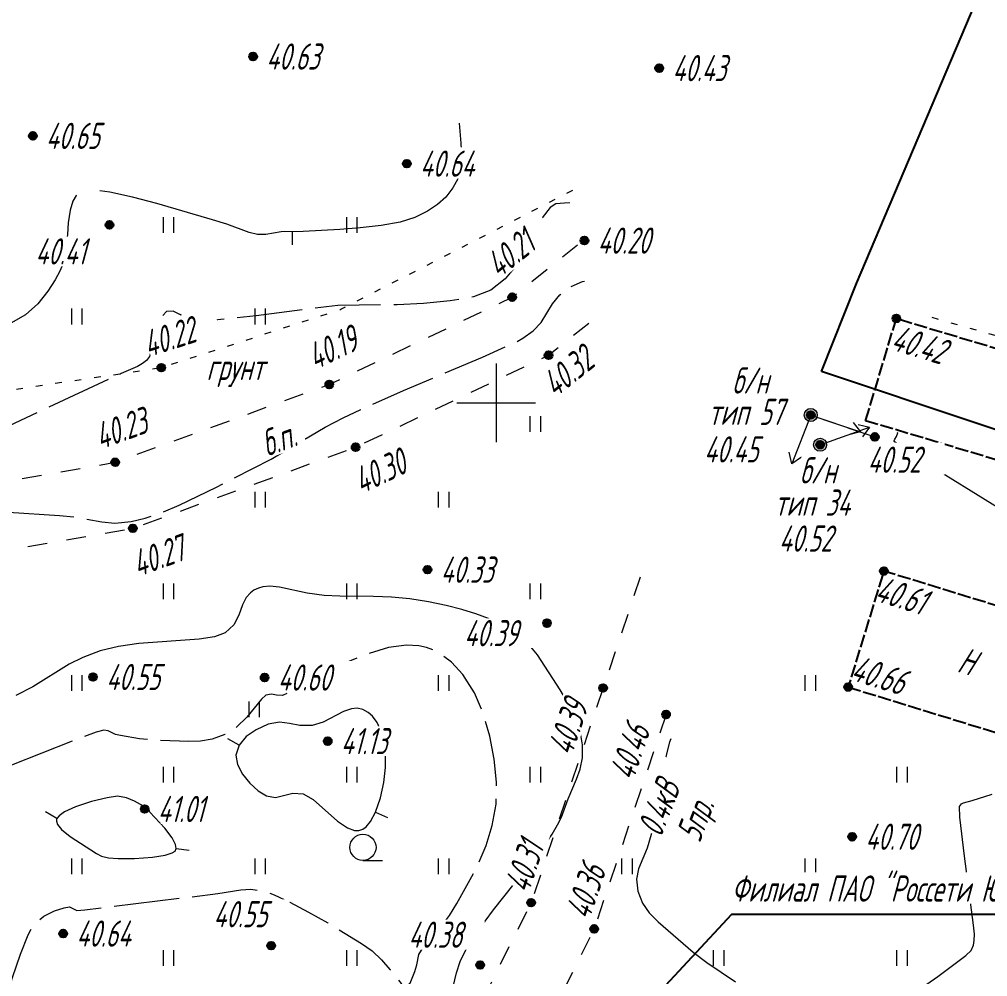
# Model space of a CAD drawing. Extents: x 2208637 to 2213412, y 575334 to 577367.
# Drawn here: x 2211031.8 to 2211068.76, y 576628.09 to 576664.65 of the extents above; entities that cross this region are included whole.
import ezdxf
from ezdxf.enums import TextEntityAlignment as Align

# ---------------------------------------------------------------- set-up
doc = ezdxf.new("R2010")
doc.units = 0
doc.header["$LTSCALE"] = 0.5
for name, pattern in [('2000_106', [3, 2, -1]), ('2000_13', [1, 1, 0]), ('2000_366_2', [1.5, 0.5, -1]), ('500_189_3_2', [3, 1.5, -1.5]), ('500_329_3', [6, 5, -1])]:
    doc.linetypes.add(name, pattern=pattern)
doc.layers.get('0').update_dxf_attribs({"lineweight": 25})
for name, color, linetype, lineweight in [('ИИ_ГОРИЗОНТАЛИ_ОСН', 32, 'Continuous', 15), ('ИИ_ГРАНИЦЫ_ЗЕМЛЕПОЛЬЗОВАТЕЛЕЙ', 7, 'Continuous', 25), ('ИИ_ДОРОГИ_АД', 7, 'Continuous', 25), ('ИИ_КООРДИНАТНАЯ_СЕТКА', 3, 'Continuous', 25), ('ИИ_ЛЭП_НН', 7, 'Continuous', 25), ('ИИ_ОТМЕТКИ', 7, 'Continuous', 25), ('ИИ_СООРУЖЕНИЯ', 7, 'Continuous', 25), ('ИИ_УГОДЬЯ', 7, 'Continuous', 25)]:
    doc.layers.add(name, color=color, linetype=linetype, lineweight=lineweight)
doc.styles.add('BM431', font='', dxfattribs={"height": 1})
doc.styles.add('D431', font='', dxfattribs={"height": 1})
doc.styles.add('GOST 2.304', font='cs_gost2304.shx', dxfattribs={"width": 0.8, "oblique": 15})
doc.styles.get('BM431').set_extended_font_data('bm431', italic=True)
doc.styles.get('D431').set_extended_font_data('D431', italic=True)
doc.linetypes.add('2000_485_1', pattern='A,34.5,[1,Topography.shx,S=1.5,R=120,X=0.5,Y=-0.87],-0.01,[1,Topography.shx,S=1.5,R=0,X=-0.25,Y=0.43],0,[3,Topography.shx,S=1,R=0,X=0.5,Y=0],-0.01,[1,Topography.shx,S=1.5,R=60,X=0.5,Y=-0.87],-1,34.5', length=70.02)

# ---------------------------------------------------------------- blocks, each defined once
blk = doc.blocks.new('Лист 024_УС_ПК2+00-ПК8+57.26|Для согласований 3 лист|Ситуация лист3|2000_115_5')
at = {"color": 0, "linetype": 'Continuous', "lineweight": -2}
for points in [[(0, 0), (4, 0)], [(3.25, 0.5), (4, 0), (3.25, -0.5)]]:
    blk.add_lwpolyline(points, dxfattribs=at)
blk = doc.blocks.new('*U26')
at = {"linetype": 'Continuous', "lineweight": -2, "true_color": 0xffffff}
h = blk.add_hatch(color=7, dxfattribs=at)
h.dxf.hatch_style = 1
edge = h.paths.add_edge_path()
edge.add_arc((0.144, 5.169), 0.3, 0, 360)
at = {"color": 0, "linetype": '2000_106', "lineweight": -2, "ltscale": 2, "flags": 128}
blk.add_lwpolyline([(0, 0), (0.144, 5.169)], dxfattribs=at)
at = {"color": 0, "linetype": 'Continuous', "lineweight": -2}
blk.add_circle((0.144, 5.169), 0.3, dxfattribs=at)
blk = doc.blocks.new('500_12')
at = {"color": 0, "linetype": 'Continuous', "lineweight": -2, "flags": 128}
for points in [[(0, 3), (0, -3)], [(-3, 0), (3, 0)]]:
    blk.add_lwpolyline(points, dxfattribs=at)
at = {"color": 7, "linetype": 'Continuous', "lineweight": -2, "style": 'D431'}
blk.add_attdef('Вертикальная_подпись', (-0.5, 0.5), '', height=2, rotation=90, dxfattribs=at)
blk.add_attdef('Горизонтальная_подпись', (0.5, 0.5), '', height=2, dxfattribs=at)
blk = doc.blocks.new('500_329_6')
at = {"color": 0, "linetype": 'Continuous', "lineweight": -2}
blk.add_lwpolyline([(0, 0), (1, 0)], dxfattribs=at)
blk = doc.blocks.new('500_401')
at = {"color": 0, "linetype": 'Continuous', "lineweight": -2}
for points in [[(-0.4, 0), (-0.4, 1.2)], [(0.4, 0), (0.4, 1.2)]]:
    blk.add_lwpolyline(points, dxfattribs=at)
blk = doc.blocks.new('500_379')
at = {"color": 0, "linetype": 'Continuous', "lineweight": -2}
blk.add_lwpolyline([(0, -1), (1.5, -1)], dxfattribs=at)
blk.add_circle((0, 0), 1, dxfattribs=at)
blk = doc.blocks.new('500_330_1')
at = {"linetype": 'Continuous', "lineweight": -2}
h = blk.add_hatch(color=0, dxfattribs=at)
h.dxf.hatch_style = 1
edge = h.paths.add_edge_path()
edge.add_arc((0, 0), 0.3, 0, 360)
at = {"color": 0, "linetype": 'Continuous', "lineweight": -2}
blk.add_circle((0, 0), 0.3, dxfattribs=at)
at = {"color": 0, "linetype": 'Continuous', "lineweight": -2, "style": 'GOST 2.304', "flags": 1}
for tag, p in [('Номер', (-1, -1)), ('Номер_рабочей_станции', (-1, -3.5))]:
    blk.add_attdef(tag, text='', height=2, dxfattribs=at).set_placement(p, align=Align.RIGHT)
at = {"color": 0, "linetype": 'Continuous', "lineweight": -2, "style": 'GOST 2.304'}
blk.add_attdef('Высота', (1, -1), '', height=2, dxfattribs=at)
at = {"color": 0, "linetype": 'Continuous', "lineweight": -2, "style": 'GOST 2.304', "flags": 1}
blk.add_attdef('Код', (0, -3.5), '', height=2, dxfattribs=at)
blk = doc.blocks.new('*U57')
at = {"linetype": 'Continuous', "lineweight": -2, "true_color": 0xffffff}
h = blk.add_hatch(color=7, dxfattribs=at)
h.dxf.hatch_style = 1
edge = h.paths.add_edge_path()
edge.add_arc((0, 0), 0.5, 0, 360)
at = {"linetype": 'Continuous', "lineweight": -2}
h = blk.add_hatch(color=0, dxfattribs=at)
edge = h.paths.add_edge_path()
edge.add_arc((0, 0), 0.1, 0, 360)
at = {"color": 0, "linetype": 'Continuous', "lineweight": -2}
for radius in [0.5, 0.1]:
    blk.add_circle((0, 0), radius, dxfattribs=at)
for tag, p, style in [('Номер', (0, -3), 'D431'), ('Тип', (0, -5.5), 'D431'), ('Высота', (0, -8), 'D431'), ('Пояснительная_надпись', (0, -10.5), 'BM431')]:
    blk.add_attdef(tag, p, '', height=2, dxfattribs=dict(at, style=style))
blk = doc.blocks.new('P9645A14E2C594F75A7D5863187C4B8')
at = {"color": 0, "linetype": '2000_485_1', "lineweight": -2, "flags": 128}
blk.add_lwpolyline([(2211062.42, 576651.2), (2211063.76, 576654.56), (2211073.71, 576678.04), (2211121.87, 576659.3), (2211111.72, 576634.71), (2211074.35, 576647.21)], close=True, dxfattribs=at)
at = {"color": 0, "lineweight": -2, "flags": 1}
for tag in ['Адрес (местоположение) участка', 'Дата постановки на учет', 'Тип объекта', 'Статус записи о ЗУ по справочнику', 'Кадастровый номер, обозначение, учетный номер объекта', 'Кадастровый номер квартала', 'Вид разрешенного использования по классификатору', 'Площадь, кв.м', 'Категория земель', 'Вид использования по документу', 'Кадастровая стоимость']:
    blk.add_attdef(tag, (0, 0), '', height=0.2, dxfattribs=at)

msp = doc.modelspace()

# ---------------------------------------------------------------- linework, layer by layer
at = {"layer": 'ИИ_ГОРИЗОНТАЛИ_ОСН', "elevation": 40.5, "flags": 128}
for points in [[(2211048.59, 576660.681), (2211048.657, 576659.922), (2211048.689, 576659.164), (2211048.605, 576658.676), (2211048.349, 576658.217), (2211048.077, 576657.862), (2211047.762, 576657.577), (2211047.379, 576657.329), (2211046.901, 576657.085), (2211046.338, 576656.903), (2211045.605, 576656.772), (2211044.803, 576656.683), (2211044.031, 576656.625), (2211042.629, 576656.548), (2211041.793, 576656.537), (2211041.211, 576656.438), (2211040.893, 576656.436), (2211040.568, 576656.51), (2211039.714, 576656.824), (2211039.174, 576656.993), (2211037.049, 576657.615), (2211036.119, 576657.86), (2211035.254, 576658.048), (2211034.873, 576658.101)], [(2211033.98, 576657.933), (2211033.964, 576657.917), (2211033.837, 576657.703), (2211033.731, 576657.358), (2211033.665, 576656.884), (2211033.631, 576656.435), (2211033.458, 576655.304), (2211033.346, 576655.033), (2211033.165, 576654.706), (2211032.886, 576654.265), (2211032.509, 576653.789), (2211032.037, 576653.358), (2211031.473, 576653.049), (2211030.924, 576652.963), (2211030.205, 576652.994), (2211029.395, 576653.105), (2211028.575, 576653.259), (2211027.227, 576653.55), (2211026.86, 576653.613), (2211026.01, 576653.634), (2211025.344, 576653.679), (2211024.987, 576653.72)], [(2211069.633, 576645.696), (2211067.166, 576647.226), (2211065.576, 576648.253), (2211065.201, 576648.521), (2211065.196, 576648.555), (2211065.219, 576648.62), (2211065.29, 576648.716), (2211065.334, 576648.854), (2211065.319, 576648.878)], [(2211048.356, 576627.695), (2211048.487, 576628.225), (2211048.632, 576628.658), (2211048.845, 576629.115), (2211049.05, 576629.456), (2211049.578, 576630.199), (2211049.902, 576630.635), (2211051.424, 576632.555), (2211051.861, 576633.124), (2211052.137, 576633.521), (2211052.345, 576633.884), (2211052.489, 576634.18), (2211052.753, 576634.883), (2211053.062, 576635.622), (2211053.203, 576636.015), (2211053.293, 576636.449), (2211053.3, 576636.945), (2211053.202, 576637.476), (2211053.012, 576638.002), (2211052.753, 576638.524), (2211052.448, 576639.042), (2211051.575, 576640.375), (2211051.318, 576640.686), (2211051.002, 576640.978), (2211050.577, 576641.291), (2211050.156, 576641.546), (2211049.711, 576641.763), (2211049.229, 576641.949), (2211048.696, 576642.112), (2211048.098, 576642.262), (2211047.42, 576642.408), (2211046.704, 576642.52), (2211046.002, 576642.578), (2211045.319, 576642.6), (2211044.029, 576642.612), (2211043.433, 576642.64), (2211042.788, 576642.731), (2211041.725, 576642.966), (2211041.357, 576642.998), (2211041.093, 576642.97), (2211040.921, 576642.921), (2211040.754, 576642.843), (2211040.616, 576642.744), (2211040.46, 576642.564), (2211040.316, 576642.281), (2211040.172, 576641.897), (2211039.983, 576641.525), (2211039.655, 576641.215), (2211039.246, 576641.066), (2211038.661, 576640.975), (2211036.361, 576640.805), (2211035.581, 576640.7), (2211034.877, 576640.529), (2211034.216, 576640.279), (2211033.698, 576640.02), (2211032.307, 576639.153), (2211031.668, 576638.822)], [(2211056.663, 576637.165), (2211056.623, 576637.047), (2211056.507, 576636.59), (2211055.918, 576633.509), (2211055.765, 576632.998), (2211055.44, 576632.205), (2211055.364, 576631.814), (2211055.41, 576631.354), (2211055.581, 576630.897), (2211055.84, 576630.519), (2211056.18, 576630.175), (2211057.52, 576629.023), (2211058.043, 576628.631), (2211059.139, 576627.888)], [(2211066.152, 576627.598), (2211066.86, 576628.089), (2211067.477, 576628.543), (2211067.928, 576628.896), (2211068.136, 576629.089), (2211068.229, 576629.282), (2211068.252, 576629.469), (2211068.257, 576629.703), (2211068.224, 576630.053), (2211067.881, 576632.692), (2211067.708, 576634.182), (2211067.69, 576634.578), (2211067.761, 576634.68), (2211067.842, 576634.728), (2211068.177, 576634.816), (2211068.931, 576635.061)]]:
    msp.add_lwpolyline(points, dxfattribs=at)
at = {"layer": 'ИИ_ГОРИЗОНТАЛИ_ОСН', "color": 32, "linetype": '500_329_3', "lineweight": 20, "flags": 128}
for points, elevation in [([(2211052.811, 576657.641), (2211052.612, 576657.635), (2211052.278, 576657.6), (2211052.064, 576657.47), (2211051.754, 576657.068), (2211051.617, 576656.823), (2211051.14, 576655.852), (2211050.784, 576655.274), (2211050.34, 576654.734), (2211049.8, 576654.307), (2211049.138, 576654.058), (2211048.242, 576653.893), (2211047.23, 576653.795), (2211046.22, 576653.747), (2211043.957, 576653.724), (2211040.842, 576653.328), (2211039.01, 576653.131), (2211038.557, 576653.114), (2211038.21, 576653.217), (2211037.925, 576653.38), (2211037.67, 576653.503), (2211037.411, 576653.486), (2211037.185, 576653.26), (2211037.035, 576652.905), (2211036.876, 576652.283), (2211036.81, 576651.926), (2211036.762, 576651.779), (2211036.652, 576651.622), (2211036.499, 576651.5), (2211036.307, 576651.395), (2211035.682, 576651.121), (2211030.969, 576648.924), (2211028.356, 576647.742), (2211027.288, 576647.278), (2211026.509, 576646.964), (2211026.119, 576646.847), (2211025.774, 576646.894), (2211025.505, 576647.021), (2211025.235, 576647.19), (2211024.886, 576647.364), (2211020.466, 576649.065), (2211017.695, 576650.101), (2211017.359, 576650.212), (2211017.053, 576650.28), (2211016.802, 576650.308), (2211016.516, 576650.255), (2211016.226, 576650.088), (2211015.696, 576649.72), (2211015.007, 576649.208), (2211014.238, 576648.609), (2211013.469, 576647.981), (2211012.782, 576647.382), (2211012.257, 576646.869), (2211011.859, 576646.342), (2211011.594, 576645.825), (2211011.39, 576645.332), (2211011.174, 576644.881), (2211010.874, 576644.487), (2211010.418, 576644.165), (2211009.803, 576643.979), (2211009.122, 576643.943), (2211008.449, 576644.009), (2211007.856, 576644.126), (2211007.203, 576644.31), (2211007.043, 576644.4), (2211006.336, 576644.939), (2211005.785, 576645.333), (2211005.1, 576645.78), (2211004.316, 576646.231), (2211003.468, 576646.632), (2211002.592, 576646.935), (2211001.687, 576647.108), (2211000.764, 576647.177), (2210999.87, 576647.171), (2210999.057, 576647.121), (2210997.869, 576647.002), (2210997.594, 576646.995), (2210997.327, 576647.072), (2210997.121, 576647.166), (2210996.854, 576647.236), (2210996.25, 576647.311), (2210995.841, 576647.321), (2210995.399, 576647.274), (2210994.952, 576647.141), (2210994.532, 576646.863), (2210993.95, 576646.355), (2210993.279, 576645.71), (2210991.465, 576643.899), (2210991.171, 576643.649), (2210990.914, 576643.516), (2210990.696, 576643.439), (2210990.176, 576643.323), (2210987.876, 576642.889), (2210985.058, 576642.408), (2210983.561, 576642.176), (2210982.135, 576641.981), (2210980.881, 576641.843), (2210979.896, 576641.786), (2210979.279, 576641.832), (2210978.711, 576642.076), (2210978.29, 576642.426), (2210977.595, 576643.238), (2210977.173, 576643.598), (2210976.603, 576643.858), (2210975.896, 576644.033), (2210975.144, 576644.152), (2210974.394, 576644.189), (2210973.694, 576644.114), (2210973.202, 576643.955), (2210972.889, 576643.769), (2210972.712, 576643.61), (2210972.578, 576643.436), (2210972.5, 576643.26), (2210972.461, 576642.972), (2210972.528, 576642.546), (2210972.739, 576641.953), (2210973.014, 576641.303), (2210973.267, 576640.606), (2210973.414, 576639.872), (2210973.37, 576639.11), (2210973.055, 576638.377), (2210972.519, 576637.706), (2210971.208, 576636.46), (2210970.646, 576635.839), (2210970.338, 576635.322), (2210970.226, 576634.915), (2210970.22, 576634.631), (2210970.271, 576634.357), (2210970.363, 576634.103), (2210970.576, 576633.729), (2210970.983, 576633.245), (2210971.66, 576632.666), (2210972.485, 576632.12), (2210973.415, 576631.609), (2210974.409, 576631.138), (2210975.423, 576630.709), (2210976.416, 576630.327), (2210977.422, 576630.016), (2210978.468, 576629.793), (2210979.504, 576629.644), (2210980.479, 576629.558), (2210981.343, 576629.521), (2210982.044, 576629.522), (2210982.655, 576629.562), (2210982.733, 576629.577), (2210982.791, 576629.608), (2210982.845, 576629.662), (2210982.893, 576629.761), (2210982.936, 576629.918), (2210983.037, 576630.132), (2210983.512, 576630.822), (2210983.956, 576631.387), (2210984.514, 576631.98), (2210985.165, 576632.512), (2210985.89, 576632.893), (2210986.591, 576633.016), (2210987.613, 576633.033), (2210988.849, 576632.969), (2210990.192, 576632.848), (2210991.536, 576632.697), (2210994.769, 576632.272), (2210994.815, 576632.328), (2210994.898, 576632.505), (2210995.019, 576632.568), (2210995.466, 576632.742), (2210999.636, 576634.905), (2211000.753, 576635.459), (2211001.724, 576635.917), (2211002.327, 576636.174), (2211002.643, 576636.284), (2211002.776, 576636.31), (2211002.885, 576636.286), (2211002.999, 576636.217), (2211003.13, 576636.063), (2211003.426, 576635.445), (2211003.683, 576635.163), (2211003.988, 576635.015), (2211004.265, 576634.958), (2211007.286, 576634.712), (2211009.701, 576634.561), (2211010.777, 576634.523), (2211011.458, 576634.524), (2211011.82, 576634.548), (2211011.975, 576634.577), (2211012.097, 576634.636), (2211012.229, 576634.724), (2211012.389, 576634.87), (2211012.549, 576635.098), (2211012.699, 576635.441), (2211012.836, 576635.861), (2211012.858, 576636.25), (2211012.696, 576637.574), (2211012.618, 576638.373), (2211012.613, 576639.172), (2211012.698, 576639.765), (2211012.832, 576640.16), (2211012.96, 576640.391), (2211013.037, 576640.495), (2211013.139, 576640.608), (2211013.379, 576640.807), (2211013.812, 576641.048), (2211014.482, 576641.273), (2211015.374, 576641.434), (2211016.205, 576641.499), (2211017.497, 576641.529), (2211017.666, 576641.572), (2211017.834, 576641.703), (2211017.997, 576641.891), (2211018.22, 576642.085), (2211018.459, 576642.227), (2211019.677, 576642.895), (2211020.567, 576643.352), (2211021.584, 576643.846), (2211022.684, 576644.341), (2211023.821, 576644.804), (2211024.95, 576645.199), (2211026.027, 576645.493), (2211027.183, 576645.702), (2211028.307, 576645.823), (2211029.382, 576645.872), (2211030.386, 576645.869), (2211031.302, 576645.831), (2211033.328, 576645.698), (2211033.967, 576645.642), (2211034.947, 576645.454), (2211035.447, 576645.412), (2211036.063, 576645.465), (2211036.606, 576645.596), (2211037.223, 576645.814), (2211037.895, 576646.099), (2211039.321, 576646.785), (2211041.416, 576647.855), (2211043.474, 576649.071), (2211044.163, 576649.432), (2211044.828, 576649.749), (2211046.466, 576650.473), (2211049.473, 576651.751), (2211050.677, 576652.285), (2211051.019, 576652.468), (2211051.416, 576652.754), (2211051.716, 576653.07), (2211052.156, 576653.779), (2211052.426, 576654.123), (2211052.817, 576654.428), (2211053.293, 576654.632), (2211053.374, 576654.648)], 40.25), ([(2211032.563, 576613.876), (2211033.142, 576614.224), (2211033.666, 576614.479), (2211033.808, 576614.675), (2211033.791, 576614.892), (2211033.673, 576615.256), (2211032.979, 576616.909), (2211031.204, 576621.405), (2211031.001, 576621.853), (2211031.055, 576622.062), (2211030.918, 576625.317), (2211030.922, 576625.822), (2211030.962, 576626.096), (2211031.267, 576627.185), (2211031.539, 576628.058), (2211031.839, 576628.941), (2211032.129, 576629.676), (2211032.37, 576630.108), (2211032.733, 576630.4), (2211033.145, 576630.6), (2211033.505, 576630.715), (2211033.709, 576630.752), (2211033.998, 576630.612), (2211034.296, 576630.638), (2211039.377, 576631.257), (2211040.255, 576631.397), (2211040.634, 576631.425), (2211041.099, 576631.364), (2211041.521, 576631.213), (2211042.124, 576630.927), (2211042.833, 576630.553), (2211043.575, 576630.135), (2211044.863, 576629.348), (2211045.262, 576629.07), (2211045.629, 576628.731), (2211045.946, 576628.363), (2211046.375, 576627.822), (2211046.475, 576627.728), (2211046.528, 576627.7), (2211046.585, 576627.706), (2211046.645, 576627.741), (2211046.717, 576627.835), (2211046.892, 576628.282), (2211046.968, 576628.533), (2211047.052, 576628.925), (2211047.144, 576629.1), (2211047.259, 576629.262), (2211047.914, 576630.01), (2211048.223, 576630.42), (2211048.503, 576630.877), (2211049.011, 576631.792), (2211049.32, 576632.405), (2211049.613, 576633.1), (2211049.853, 576633.861), (2211050, 576634.672), (2211050.016, 576635.517), (2211049.922, 576636.389), (2211049.758, 576637.27), (2211049.512, 576638.125), (2211049.173, 576638.921), (2211048.73, 576639.623), (2211048.291, 576640.094), (2211047.91, 576640.383), (2211047.629, 576640.542), (2211047.344, 576640.66), (2211047.054, 576640.726), (2211046.579, 576640.747), (2211045.892, 576640.652), (2211044.992, 576640.384), (2211044.101, 576640.011), (2211043.28, 576639.602), (2211042.09, 576638.941), (2211041.842, 576638.822), (2211041.611, 576638.831), (2211041.422, 576638.869), (2211041.213, 576638.841), (2211041.036, 576638.685), (2211040.482, 576638), (2211040.097, 576637.624), (2211039.636, 576637.328), (2211039.159, 576637.156), (2211038.711, 576637.078), (2211038.273, 576637.064), (2211036.848, 576637.123), (2211036.381, 576637.174), (2211035.659, 576637.295), (2211035.467, 576637.339), (2211035.183, 576637.474), (2211035.027, 576637.506), (2211034.731, 576637.42), (2211034.124, 576637.197), (2211031.181, 576636.037), (2211030.76, 576635.85), (2211030.13, 576635.528), (2211029.793, 576635.393), (2211029.358, 576635.278), (2211028.869, 576635.238), (2211027.916, 576635.345), (2211027.402, 576635.351), (2211026.83, 576635.233), (2211026.33, 576634.982), (2211025.729, 576634.563), (2211023.718, 576632.934), (2211023.112, 576632.482), (2211022.606, 576632.182), (2211021.975, 576631.946), (2211021.356, 576631.787), (2211020.798, 576631.688), (2211020.063, 576631.593), (2211019.575, 576631.589), (2211019.337, 576631.523), (2211019.137, 576631.304), (2211018.497, 576630.378), (2211018.043, 576629.896), (2211017.489, 576629.551), (2211016.933, 576629.474), (2211016.305, 576629.576), (2211015.024, 576629.918), (2211014.57, 576629.967), (2211014.274, 576629.923), (2211014.104, 576629.844), (2211013.961, 576629.718), (2211013.855, 576629.553), (2211013.759, 576629.244)], 40.75)]:
    msp.add_lwpolyline(points, dxfattribs=dict(at, elevation=elevation))
at = {"layer": 'ИИ_ГОРИЗОНТАЛИ_ОСН', "elevation": 41, "flags": 128}
for points in [[(2211045.775, 576636.545), (2211045.704, 576637.096), (2211045.618, 576637.429), (2211045.457, 576637.793), (2211045.277, 576638.033), (2211045.108, 576638.177), (2211044.908, 576638.288), (2211044.69, 576638.339), (2211044.472, 576638.319), (2211044.177, 576638.212), (2211043.401, 576637.803), (2211042.979, 576637.676), (2211042.5, 576637.675), (2211042.107, 576637.755), (2211041.731, 576637.807), (2211041.301, 576637.725), (2211040.844, 576637.515), (2211040.461, 576637.253), (2211040.19, 576636.931), (2211040.068, 576636.543), (2211040.124, 576636.186), (2211040.315, 576635.818), (2211040.595, 576635.473), (2211040.917, 576635.185), (2211041.233, 576634.989), (2211041.58, 576634.925), (2211042.24, 576635.088), (2211042.631, 576635.071), (2211043.017, 576634.848), (2211043.941, 576634.03), (2211044.32, 576633.771), (2211044.592, 576633.673), (2211044.763, 576633.67), (2211044.911, 576633.721), (2211045.036, 576633.809), (2211045.205, 576634.006), (2211045.397, 576634.363), (2211045.584, 576634.911), (2211045.709, 576635.505), (2211045.773, 576636.074)], [(2211033.216, 576634.085), (2211033.214, 576634.025), (2211033.255, 576633.9), (2211033.411, 576633.703), (2211033.731, 576633.441), (2211034.74, 576632.793), (2211034.938, 576632.686), (2211035.197, 576632.617), (2211035.571, 576632.594), (2211036.193, 576632.597), (2211036.884, 576632.644), (2211037.369, 576632.722), (2211037.633, 576632.809), (2211037.74, 576632.884), (2211037.784, 576632.986), (2211037.764, 576633.129), (2211037.633, 576633.388), (2211037.345, 576633.762), (2211036.775, 576634.368), (2211036.707, 576634.578), (2211036.537, 576634.6), (2211036.193, 576634.791), (2211035.883, 576634.918), (2211035.549, 576634.976), (2211035.144, 576634.92), (2211034.558, 576634.774), (2211033.941, 576634.566), (2211033.526, 576634.375), (2211033.311, 576634.228), (2211033.232, 576634.132)]]:
    msp.add_lwpolyline(points, close=True, dxfattribs=at)
at = {"layer": 'ИИ_ДОРОГИ_АД', "color": 7, "linetype": '500_189_3_2', "lineweight": 20, "flags": 128}
for points in [[(2210984.576, 576648.639), (2210987.262, 576648.135), (2210996.748, 576646.362), (2211001.498, 576645.537), (2211006.974, 576644.2), (2211016.884, 576644.478), (2211025.947, 576646.066), (2211035.457, 576647.732), (2211043.629, 576650.706), (2211050.611, 576654.037), (2211053.112, 576656.041)], [(2211055.501, 576643.341), (2211054.083, 576639.11), (2211051.335, 576630.909), (2211048.27, 576624.781), (2211045.771, 576619.785), (2211043.205, 576614.473), (2211035.326, 576611.56), (2211029.871, 576610.758), (2211025.14, 576611.1), (2211019.261, 576612.885), (2211012.157, 576614.886), (2211002.29, 576616.761), (2210999.023, 576617.472), (2211000.398, 576622.502), (2211002.417, 576628.167), (2211005.211, 576633.231), (2211008.377, 576636.967), (2211012.57, 576640.76), (2211017.042, 576641.88), (2211026.306, 576643.496), (2211036.13, 576645.21), (2211044.635, 576648.306), (2211052.002, 576651.82), (2211053.657, 576653.146)], [(2211056.487, 576638.1), (2211053.742, 576629.909), (2211050.729, 576623.885), (2211048.104, 576618.638), (2211044.976, 576612.161), (2211043.263, 576608.616), (2211038.924, 576599.006), (2211037.506, 576595.865), (2211032.31, 576585.85), (2211028.092, 576578.028), (2211024.546, 576572.146), (2211019.5, 576566.894), (2211017.318, 576564.777), (2211011.488, 576559.123), (2211006.127, 576553.665)]]:
    msp.add_lwpolyline(points, dxfattribs=at)
at = {"layer": 'ИИ_ЛЭП_НН', "color": 7, "elevation": 40.49, "flags": 128}
msp.add_lwpolyline([(2211051.424, 576622.321), (2211059.004, 576630.467), (2211091.5, 576630.467)], dxfattribs=at)
at = {"layer": 'ИИ_СООРУЖЕНИЯ', "linetype": '2000_13', "flags": 128}
for points in [[(2211064.106, 576649.321), (2211065.279, 576653.228), (2211074.535, 576650.448), (2211073.361, 576646.541)], [(2211063.438, 576639.146), (2211071.477, 576636.672), (2211072.84, 576641.104), (2211064.802, 576643.577)]]:
    msp.add_lwpolyline(points, close=True, dxfattribs=at)
at = {"layer": 'ИИ_УГОДЬЯ', "linetype": '2000_366_2', "lineweight": 20, "flags": 128}
for points in [[(2211071.061, 576664.289), (2211076.599, 576662.434), (2211076.091, 576660.672), (2211076.902, 576659.491), (2211077.138, 576658.074), (2211075.18, 576654.363), (2211073.424, 576653.52), (2211070.756, 576653.284), (2211070.216, 576652.238), (2211066.434, 576653.318)], [(2210996.748, 576646.362), (2211006.178, 576647.286), (2211016.533, 576649.343), (2211026.771, 576649.805), (2211037.215, 576651.347), (2211044.071, 576653.575), (2211053.281, 576658.304)]]:
    msp.add_lwpolyline(points, dxfattribs=at)

# ---------------------------------------------------------------- block references
at = {"layer": 'ИИ_ГОРИЗОНТАЛИ_ОСН', "xscale": 0.5, "yscale": 0.5, "zscale": 0.5}
for p, rotation in [((2211042.211, 576656.543, 40.5), 270.7278189560524), ((2211052.753, 576638.524, 40.5), 28.46659735934963), ((2211040.19, 576636.931, 41), 151.2496623405121), ((2211033.232, 576634.132, 41), 150.6677944728665), ((2211045.397, 576634.363, 41), 336.4584907887143), ((2211037.784, 576632.986, 41), 352.294376013236)]:
    msp.add_blockref('500_329_6', p, dxfattribs=dict(at, rotation=rotation))
at = {"layer": 'ИИ_КООРДИНАТНАЯ_СЕТКА', "color": 3, "lineweight": 20, "xscale": 0.5, "yscale": 0.5, "zscale": 0.5}
msp.add_blockref('500_12', (2211050, 576650), dxfattribs=at)
at = {"layer": 'ИИ_ЛЭП_НН', "lineweight": 20, "ltscale": 0.5, "xscale": 0.5, "yscale": 0.5, "zscale": 0.5}
for name, p, rotation in [('Лист 024_УС_ПК2+00-ПК8+57.26|Для согласований 3 лист|Ситуация лист3|2000_115_5', (2211062.011, 576649.537), 341.1470320147144), ('Лист 024_УС_ПК2+00-ПК8+57.26|Для согласований 3 лист|Ситуация лист3|2000_115_5', (2211062.011, 576649.537), 248.6348804668898), ('*U26', (2211062.011, 576649.537), 252.7382492613358), ('Лист 024_УС_ПК2+00-ПК8+57.26|Для согласований 3 лист|Ситуация лист3|2000_115_5', (2211062.368, 576648.403), 19.45137462402574)]:
    msp.add_blockref(name, p, dxfattribs=dict(at, rotation=rotation))
at = {"layer": 'ИИ_УГОДЬЯ', "lineweight": 20, "xscale": 0.5, "yscale": 0.5, "zscale": 0.5}
for name, p in [('500_401', (2211037.5, 576656.5)), ('500_401', (2211044.5, 576656.5)), ('500_401', (2211034, 576653)), ('500_401', (2211041, 576653)), ('500_401', (2211051.5, 576648.898)), ('500_401', (2211041, 576646)), ('500_401', (2211048, 576646)), ('500_401', (2211037.5, 576642.5)), ('500_401', (2211044.5, 576642.5)), ('500_401', (2211051.5, 576642.5)), ('500_401', (2211034, 576639)), ('500_401', (2211048, 576639)), ('500_401', (2211062, 576639)), ('500_401', (2211040.765, 576638.001)), ('500_401', (2211037.5, 576635.5)), ('500_401', (2211044.5, 576635.5)), ('500_401', (2211051.5, 576635.5)), ('500_401', (2211065.5, 576635.5)), ('500_379', (2211044.914, 576633.024)), ('500_401', (2211034, 576632)), ('500_401', (2211041, 576632)), ('500_401', (2211048, 576632)), ('500_401', (2211055, 576632)), ('500_401', (2211062, 576632)), ('500_401', (2211037.5, 576628.5)), ('500_401', (2211044.5, 576628.5)), ('500_401', (2211058.5, 576628.5)), ('500_401', (2211065.5, 576628.5))]:
    msp.add_blockref(name, p, dxfattribs=at)

# ---------------------------------------------------------------- wipeouts: each hides what was drawn before it
at = {"lineweight": 0}
for points, layer in [([(2211059.065, 576650.287), (2211060.905, 576650.287), (2211060.905, 576651.427), (2211059.065, 576651.427)], 'ИИ_ЛЭП_НН'), ([(2211041.338, 576662.66), (2211044.139, 576662.66), (2211044.139, 576663.858), (2211041.338, 576663.858)], 'ИИ_ОТМЕТКИ'), ([(2211056.843, 576662.217), (2211059.704, 576662.217), (2211059.704, 576663.357), (2211056.843, 576663.357)], 'ИИ_ОТМЕТКИ'), ([(2211053.987, 576655.63), (2211056.788, 576655.63), (2211056.788, 576656.847), (2211053.987, 576656.847)], 'ИИ_ОТМЕТКИ'), ([(2211060.91, 576644.249), (2211063.734, 576644.249), (2211063.734, 576645.466), (2211060.91, 576645.466)], 'ИИ_ОТМЕТКИ')]:
    msp.add_wipeout(points, dxfattribs=at).dxf.layer = layer

# ---------------------------------------------------------------- next in the draw order: block references
at = {"layer": 'ИИ_ОТМЕТКИ'}
ref = msp.add_blockref('500_330_1', (2211040.721, 576663.23, 40.628), dxfattribs=dict(at, xscale=0.5, yscale=0.5, zscale=0.5))
ref.add_attrib('Высота', '40.63', (2211041.221, 576662.73), dxfattribs={"layer": '0', "color": 0, "linetype": 'Continuous', "lineweight": -2, "height": 1, "style": 'GOST 2.304', "oblique": 15, "width": 0.8})
ref = msp.add_blockref('500_330_1', (2211056.226, 576662.787, 40.43), dxfattribs=dict(at, xscale=0.5, yscale=0.5, zscale=0.5))
ref.add_attrib('Высота', '40.43', (2211056.726, 576662.287), dxfattribs={"layer": '0', "color": 0, "linetype": 'Continuous', "lineweight": -2, "height": 1, "style": 'GOST 2.304', "oblique": 15, "width": 0.8})
ref = msp.add_blockref('500_330_1', (2211053.37, 576656.2, 40.2), dxfattribs=dict(at, xscale=0.5, yscale=0.5, zscale=0.5))
ref.add_attrib('Высота', '40.20', (2211053.87, 576655.7, 40.2), dxfattribs={"layer": '0', "color": 0, "linetype": 'Continuous', "lineweight": -2, "height": 1, "style": 'GOST 2.304', "oblique": 15, "width": 0.8})

# ---------------------------------------------------------------- next in the draw order: wipeouts: each hides what was drawn before it
at = {"lineweight": 0}
for points, layer in [([(2211039.017, 576650.805), (2211042.174, 576650.805), (2211042.174, 576651.676), (2211039.017, 576651.676)], 'ИИ_ДОРОГИ_АД'), ([(2211041.326, 576647.892), (2211042.779, 576648.42), (2211042.389, 576649.492), (2211040.936, 576648.963)], 'ИИ_ДОРОГИ_АД'), ([(2211058.152, 576649.088), (2211061.82, 576649.088), (2211061.82, 576650.228), (2211058.152, 576650.228)], 'ИИ_ЛЭП_НН'), ([(2211061.646, 576646.854), (2211063.487, 576646.854), (2211063.487, 576647.994), (2211061.646, 576647.994)], 'ИИ_ЛЭП_НН'), ([(2211056.377, 576633.389), (2211057.431, 576636.099), (2211056.368, 576636.513), (2211055.314, 576633.803)], 'ИИ_ЛЭП_НН'), ([(2211059.115, 576630.878), (2211091.743, 576630.878), (2211091.743, 576632.07), (2211059.115, 576632.07)], 'ИИ_ЛЭП_НН'), ([(2211032.927, 576659.63), (2211035.728, 576659.63), (2211035.728, 576660.828), (2211032.927, 576660.828)], 'ИИ_ОТМЕТКИ'), ([(2211047.207, 576658.57), (2211049.867, 576658.57), (2211049.867, 576659.768), (2211047.207, 576659.768)], 'ИИ_ОТМЕТКИ'), ([(2211050.241, 576654.751), (2211052.302, 576656.402), (2211051.541, 576657.353), (2211049.48, 576655.701)], 'ИИ_ОТМЕТКИ'), ([(2211032.523, 576655.216), (2211035.224, 576655.216), (2211035.224, 576656.356), (2211032.523, 576656.356)], 'ИИ_ОТМЕТКИ'), ([(2211043.223, 576651.231), (2211045.589, 576652.359), (2211045.098, 576653.388), (2211042.732, 576652.26)], 'ИИ_ОТМЕТКИ'), ([(2211065.111, 576651.945), (2211067.873, 576651.115), (2211068.224, 576652.281), (2211065.461, 576653.111)], 'ИИ_ОТМЕТКИ'), ([(2211052.389, 576650.192), (2211054.593, 576651.958), (2211053.832, 576652.908), (2211051.628, 576651.142)], 'ИИ_ОТМЕТКИ'), ([(2211035.024, 576648.181), (2211037.656, 576649.139), (2211037.24, 576650.283), (2211034.608, 576649.325)], 'ИИ_ОТМЕТКИ'), ([(2211044.986, 576646.488), (2211047.515, 576647.694), (2211047.024, 576648.723), (2211044.496, 576647.517)], 'ИИ_ОТМЕТКИ'), ([(2211058.053, 576647.654), (2211060.914, 576647.654), (2211060.914, 576648.794), (2211058.053, 576648.794)], 'ИИ_ОТМЕТКИ'), ([(2211064.295, 576647.261), (2211067.119, 576647.261), (2211067.119, 576648.479), (2211064.295, 576648.479)], 'ИИ_ОТМЕТКИ'), ([(2211036.454, 576643.317), (2211039.105, 576644.282), (2211038.688, 576645.426), (2211036.038, 576644.461)], 'ИИ_ОТМЕТКИ'), ([(2211047.997, 576643.06), (2211050.798, 576643.06), (2211050.798, 576644.2), (2211047.997, 576644.2)], 'ИИ_ОТМЕТКИ'), ([(2211064.497, 576642.347), (2211067.021, 576641.57), (2211067.373, 576642.715), (2211064.849, 576643.492)], 'ИИ_ОТМЕТКИ'), ([(2211048.894, 576640.635), (2211051.695, 576640.635), (2211051.695, 576641.775), (2211048.894, 576641.775)], 'ИИ_ОТМЕТКИ'), ([(2211041.777, 576638.94), (2211044.578, 576638.94), (2211044.578, 576640.138), (2211041.777, 576640.138)], 'ИИ_ОТМЕТКИ'), ([(2211063.576, 576639.325), (2211066.177, 576638.525), (2211066.529, 576639.67), (2211063.928, 576640.47)], 'ИИ_ОТМЕТКИ'), ([(2211035.227, 576638.96), (2211038.028, 576638.96), (2211038.028, 576640.1), (2211035.227, 576640.1)], 'ИИ_ОТМЕТКИ'), ([(2211052.991, 576636.569), (2211053.882, 576639.224), (2211052.801, 576639.587), (2211051.911, 576636.931)], 'ИИ_ОТМЕТКИ'), ([(2211044.187, 576636.51), (2211046.628, 576636.51), (2211046.628, 576637.65), (2211044.187, 576637.65)], 'ИИ_ОТМЕТКИ'), ([(2211037.197, 576633.92), (2211039.658, 576633.92), (2211039.658, 576635.06), (2211037.197, 576635.06)], 'ИИ_ОТМЕТКИ'), ([(2211051.342, 576631.322), (2211052.182, 576633.826), (2211051.101, 576634.188), (2211050.262, 576631.684)], 'ИИ_ОТМЕТКИ'), ([(2211064.208, 576632.858), (2211067.029, 576632.858), (2211067.029, 576633.998), (2211064.208, 576633.998)], 'ИИ_ОТМЕТКИ'), ([(2211053.667, 576630.301), (2211054.532, 576632.881), (2211053.396, 576633.262), (2211052.531, 576630.682)], 'ИИ_ОТМЕТКИ'), ([(2211039.319, 576629.901), (2211042.12, 576629.901), (2211042.12, 576631.041), (2211039.319, 576631.041)], 'ИИ_ОТМЕТКИ'), ([(2211034.087, 576629.16), (2211036.747, 576629.16), (2211036.747, 576630.358), (2211034.087, 576630.358)], 'ИИ_ОТМЕТКИ'), ([(2211046.763, 576629.116), (2211049.564, 576629.116), (2211049.564, 576630.256), (2211046.763, 576630.256)], 'ИИ_ОТМЕТКИ'), ([(2211067.585, 576639.658), (2211068.396, 576639.409), (2211068.731, 576640.499), (2211067.921, 576640.748)], 'ИИ_СООРУЖЕНИЯ')]:
    msp.add_wipeout(points, dxfattribs=at).dxf.layer = layer

# ---------------------------------------------------------------- next in the draw order: block references
at = {"layer": 'ИИ_ЛЭП_НН', "lineweight": 20, "ltscale": 0.5}
ref = msp.add_blockref('*U57', (2211062.011, 576649.537), dxfattribs=dict(at, xscale=0.5, yscale=0.5, zscale=0.5))
ref.add_attrib('Номер', 'б/н', (2211059.008, 576650.357), dxfattribs={"layer": '0', "color": 0, "linetype": 'Continuous', "lineweight": -2, "height": 1, "style": 'GOST 2.304', "oblique": 15, "width": 0.8})
ref.add_attrib('Тип', 'тип 57', (2211058.102, 576649.158), dxfattribs={"layer": '0', "color": 0, "linetype": 'Continuous', "lineweight": -2, "height": 1, "style": 'GOST 2.304', "oblique": 15, "width": 0.8})
at = {"layer": 'ИИ_ОТМЕТКИ'}
ref = msp.add_blockref('500_330_1', (2211032.31, 576660.2, 40.65), dxfattribs=dict(at, xscale=0.5, yscale=0.5, zscale=0.5))
ref.add_attrib('Высота', '40.65', (2211032.81, 576659.7, 40.65), dxfattribs={"layer": '0', "color": 0, "linetype": 'Continuous', "lineweight": -2, "height": 1, "style": 'GOST 2.304', "oblique": 15, "width": 0.8})
ref = msp.add_blockref('500_330_1', (2211046.59, 576659.14, 40.64), dxfattribs=dict(at, xscale=0.5, yscale=0.5, zscale=0.5))
ref.add_attrib('Высота', '40.64', (2211047.09, 576658.64, 40.64), dxfattribs={"layer": '0', "color": 0, "linetype": 'Continuous', "lineweight": -2, "height": 1, "style": 'GOST 2.304', "oblique": 15, "width": 0.8})
ref = msp.add_blockref('500_330_1', (2211035.24, 576656.8, 40.41), dxfattribs=dict(at, xscale=0.5, yscale=0.5, zscale=0.5))
ref.add_attrib('Высота', '40.41', (2211032.406, 576655.286), dxfattribs={"layer": '0', "color": 0, "linetype": 'Continuous', "lineweight": -2, "height": 1, "style": 'GOST 2.304', "oblique": 15, "width": 0.8})
ref = msp.add_blockref('500_330_1', (2211050.611, 576654.037, 40.213), dxfattribs=dict(at, xscale=0.5, yscale=0.5, zscale=0.5, rotation=38.7044444628542))
ref.add_attrib('Высота', '40.21', (2211050.106, 576654.733), dxfattribs={"layer": '0', "color": 0, "linetype": 'Continuous', "lineweight": -2, "height": 1, "rotation": 38.7044, "style": 'GOST 2.304', "oblique": 15, "width": 0.8})
ref = msp.add_blockref('500_330_1', (2211065.279, 576653.228, 40.424), dxfattribs=dict(at, xscale=0.5, yscale=0.5, zscale=0.5, rotation=343.285235356157))
ref.add_attrib('Высота', '40.42', (2211065.019, 576652.045), dxfattribs={"layer": '0', "color": 0, "linetype": 'Continuous', "lineweight": -2, "height": 1, "rotation": 343.2852, "style": 'GOST 2.304', "oblique": 15, "width": 0.8})
ref = msp.add_blockref('500_330_1', (2211043.629, 576650.706, 40.194), dxfattribs=dict(at, xscale=0.5, yscale=0.5, zscale=0.5, rotation=25.50077466133677))
ref.add_attrib('Высота', '40.19', (2211043.087, 576651.243), dxfattribs={"layer": '0', "color": 0, "linetype": 'Continuous', "lineweight": -2, "height": 1, "rotation": 25.5008, "style": 'GOST 2.304', "oblique": 15, "width": 0.8})
ref = msp.add_blockref('500_330_1', (2211052.002, 576651.82, 40.324), dxfattribs=dict(at, xscale=0.4999999999999998, yscale=0.4999999999999998, zscale=0.4999999999999998, rotation=38.70444446201348))
ref.add_attrib('Высота', '40.32', (2211052.254, 576650.174, 0.214), dxfattribs={"layer": '0', "color": 0, "linetype": 'Continuous', "lineweight": -2, "height": 1, "rotation": 38.7044, "style": 'GOST 2.304', "oblique": 15, "width": 0.8})
ref = msp.add_blockref('500_330_1', (2211035.457, 576647.732, 40.225), dxfattribs=dict(at, xscale=0.4999999999999999, yscale=0.4999999999999999, zscale=0.4999999999999999, rotation=20.00021011582481))
ref.add_attrib('Высота', '40.23', (2211034.89, 576648.206, 0.024), dxfattribs={"layer": '0', "color": 0, "linetype": 'Continuous', "lineweight": -2, "height": 1, "rotation": 20.0002, "style": 'GOST 2.304', "oblique": 15, "width": 0.8})
ref = msp.add_blockref('500_330_1', (2211062.011, 576649.537, 40.449), dxfattribs=dict(at, xscale=0.5, yscale=0.5, zscale=0.5))
ref.add_attrib('Высота', '40.45', (2211057.936, 576647.724), dxfattribs={"layer": '0', "color": 0, "linetype": 'Continuous', "lineweight": -2, "height": 1, "style": 'GOST 2.304', "oblique": 15, "width": 0.8})
ref = msp.add_blockref('500_330_1', (2211064.457, 576648.702, 40.523), dxfattribs=dict(at, xscale=0.5, yscale=0.5, zscale=0.5))
ref.add_attrib('Высота', '40.52', (2211064.178, 576647.331), dxfattribs={"layer": '0', "color": 0, "linetype": 'Continuous', "lineweight": -2, "height": 1, "style": 'GOST 2.304', "oblique": 15, "width": 0.8})
ref = msp.add_blockref('500_330_1', (2211044.635, 576648.306, 40.299), dxfattribs=dict(at, xscale=0.5, yscale=0.5, zscale=0.5, rotation=25.5007746619379))
ref.add_attrib('Высота', '40.30', (2211044.851, 576646.501, 0.23), dxfattribs={"layer": '0', "color": 0, "linetype": 'Continuous', "lineweight": -2, "height": 1, "rotation": 25.5008, "style": 'GOST 2.304', "oblique": 15, "width": 0.8})
ref = msp.add_blockref('500_330_1', (2211036.13, 576645.21, 40.266), dxfattribs=dict(at, xscale=0.5, yscale=0.5, zscale=0.5, rotation=20.00021011475846))
ref.add_attrib('Высота', '40.27', (2211036.32, 576643.343, 0.252), dxfattribs={"layer": '0', "color": 0, "linetype": 'Continuous', "lineweight": -2, "height": 1, "rotation": 20.0002, "style": 'GOST 2.304', "oblique": 15, "width": 0.8})
ref = msp.add_blockref('500_330_1', (2211047.38, 576643.63, 40.33), dxfattribs=dict(at, xscale=0.5, yscale=0.5, zscale=0.5))
ref.add_attrib('Высота', '40.33', (2211047.88, 576643.13, 40.33), dxfattribs={"layer": '0', "color": 0, "linetype": 'Continuous', "lineweight": -2, "height": 1, "style": 'GOST 2.304', "oblique": 15, "width": 0.8})
ref = msp.add_blockref('500_330_1', (2211064.802, 576643.577, 40.614), dxfattribs=dict(at, xscale=0.5, yscale=0.5, zscale=0.5, rotation=342.8961492129761))
ref.add_attrib('Высота', '40.61', (2211064.405, 576642.448), dxfattribs={"layer": '0', "color": 0, "linetype": 'Continuous', "lineweight": -2, "height": 1, "rotation": 342.8961, "style": 'GOST 2.304', "oblique": 15, "width": 0.8})
ref = msp.add_blockref('500_330_1', (2211051.94, 576641.59, 40.39), dxfattribs=dict(at, xscale=0.5, yscale=0.5, zscale=0.5))
ref.add_attrib('Высота', '40.39', (2211048.777, 576640.705), dxfattribs={"layer": '0', "color": 0, "linetype": 'Continuous', "lineweight": -2, "height": 1, "style": 'GOST 2.304', "oblique": 15, "width": 0.8})
ref = msp.add_blockref('500_330_1', (2211063.438, 576639.146, 40.658), dxfattribs=dict(at, xscale=0.5, yscale=0.5, zscale=0.5, rotation=342.8961492129761))
ref.add_attrib('Высота', '40.66', (2211063.485, 576639.427), dxfattribs={"layer": '0', "color": 0, "linetype": 'Continuous', "lineweight": -2, "height": 1, "rotation": 342.8961, "style": 'GOST 2.304', "oblique": 15, "width": 0.8})
ref = msp.add_blockref('500_330_1', (2211034.61, 576639.53, 40.55), dxfattribs=dict(at, xscale=0.5, yscale=0.5, zscale=0.5))
ref.add_attrib('Высота', '40.55', (2211035.11, 576639.03, 40.55), dxfattribs={"layer": '0', "color": 0, "linetype": 'Continuous', "lineweight": -2, "height": 1, "style": 'GOST 2.304', "oblique": 15, "width": 0.8})
ref = msp.add_blockref('500_330_1', (2211041.16, 576639.51, 40.6), dxfattribs=dict(at, xscale=0.5, yscale=0.5, zscale=0.5))
ref.add_attrib('Высота', '40.60', (2211041.66, 576639.01, 40.6), dxfattribs={"layer": '0', "color": 0, "linetype": 'Continuous', "lineweight": -2, "height": 1, "style": 'GOST 2.304', "oblique": 15, "width": 0.8})
ref = msp.add_blockref('500_330_1', (2211043.57, 576637.08, 41.13), dxfattribs=dict(at, xscale=0.5, yscale=0.5, zscale=0.5))
ref.add_attrib('Высота', '41.13', (2211044.07, 576636.58, -28.396), dxfattribs={"layer": '0', "color": 0, "linetype": 'Continuous', "lineweight": -2, "height": 1, "style": 'GOST 2.304', "oblique": 15, "width": 0.8})
ref = msp.add_blockref('500_330_1', (2211036.58, 576634.49, 41.01), dxfattribs=dict(at, xscale=0.5, yscale=0.5, zscale=0.5))
ref.add_attrib('Высота', '41.01', (2211037.08, 576633.99, 41.01), dxfattribs={"layer": '0', "color": 0, "linetype": 'Continuous', "lineweight": -2, "height": 1, "style": 'GOST 2.304', "oblique": 15, "width": 0.8})
ref = msp.add_blockref('500_330_1', (2211063.591, 576633.428, 40.702), dxfattribs=dict(at, xscale=0.5, yscale=0.5, zscale=0.5))
ref.add_attrib('Высота', '40.70', (2211064.091, 576632.928, -27.135), dxfattribs={"layer": '0', "color": 0, "linetype": 'Continuous', "lineweight": -2, "height": 1, "style": 'GOST 2.304', "oblique": 15, "width": 0.8})
ref = msp.add_blockref('500_330_1', (2211051.335, 576630.909, 40.311), dxfattribs=dict(at, xscale=0.4999999999999999, yscale=0.4999999999999999, zscale=0.4999999999999999, rotation=71.47005123838161))
ref.add_attrib('Высота', '40.31', (2211051.239, 576631.233), dxfattribs={"layer": '0', "color": 0, "linetype": 'Continuous', "lineweight": -2, "height": 1, "rotation": 71.4701, "style": 'GOST 2.304', "oblique": 15, "width": 0.8})
ref = msp.add_blockref('500_330_1', (2211053.742, 576629.909, 40.357), dxfattribs=dict(at, xscale=0.4999999999999999, yscale=0.4999999999999999, zscale=0.4999999999999999, rotation=71.47005123838161))
ref.add_attrib('Высота', '40.36', (2211053.564, 576630.213), dxfattribs={"layer": '0', "color": 0, "linetype": 'Continuous', "lineweight": -2, "height": 1, "rotation": 71.4701, "style": 'GOST 2.304', "oblique": 15, "width": 0.8})
ref = msp.add_blockref('500_330_1', (2211041.41, 576629.27, 40.55), dxfattribs=dict(at, xscale=0.5, yscale=0.5, zscale=0.5))
ref.add_attrib('Высота', '40.55', (2211039.202, 576629.971), dxfattribs={"layer": '0', "color": 0, "linetype": 'Continuous', "lineweight": -2, "height": 1, "style": 'GOST 2.304', "oblique": 15, "width": 0.8})
ref = msp.add_blockref('500_330_1', (2211033.47, 576629.73, 40.64), dxfattribs=dict(at, xscale=0.5, yscale=0.5, zscale=0.5))
ref.add_attrib('Высота', '40.64', (2211033.97, 576629.23, 40.64), dxfattribs={"layer": '0', "color": 0, "linetype": 'Continuous', "lineweight": -2, "height": 1, "style": 'GOST 2.304', "oblique": 15, "width": 0.8})
ref = msp.add_blockref('500_330_1', (2211049.39, 576628.53, 40.38), dxfattribs=dict(at, xscale=0.5, yscale=0.5, zscale=0.5))
ref.add_attrib('Высота', '40.38', (2211046.646, 576629.186), dxfattribs={"layer": '0', "color": 0, "linetype": 'Continuous', "lineweight": -2, "height": 1, "style": 'GOST 2.304', "oblique": 15, "width": 0.8})

# ---------------------------------------------------------------- next in the draw order: texts
at = {"layer": 'ИИ_ДОРОГИ_АД', "ltscale": 0.5, "style": 'GOST 2.304', "oblique": 15, "width": 0.8}
msp.add_text('б.п.', height=1, rotation=20.0002, dxfattribs=at).set_placement((2211041.248, 576647.938, -88.25))
at = {"layer": 'ИИ_ЛЭП_НН', "color": 7, "style": 'GOST 2.304', "oblique": 15, "width": 0.8}
msp.add_text('Филиал ПАО "Россети Юг" - "Ростовэнерго" Тарасовский РЭС', height=1, dxfattribs=at).set_placement((2211058.985, 576630.948))
at = {"layer": 'ИИ_СООРУЖЕНИЯ', "ltscale": 0.5, "style": 'GOST 2.304', "oblique": 15, "width": 0.8}
msp.add_text('Н', height=1, rotation=342.8961, dxfattribs=at).set_placement((2211067.558, 576639.74, -88.25))

# ---------------------------------------------------------------- next in the draw order: wipeouts: each hides what was drawn before it
at = {"lineweight": 0}
for points, layer in [([(2211060.678, 576645.62), (2211064.185, 576645.62), (2211064.185, 576646.76), (2211060.678, 576646.76)], 'ИИ_ЛЭП_НН'), ([(2211057.853, 576633.182), (2211058.557, 576634.983), (2211057.495, 576635.398), (2211056.791, 576633.598)], 'ИИ_ЛЭП_НН'), ([(2211036.845, 576651.699), (2211039.531, 576652.572), (2211039.155, 576653.729), (2211036.469, 576652.857)], 'ИИ_ОТМЕТКИ'), ([(2211055.345, 576635.616), (2211056.228, 576638.253), (2211055.093, 576638.634), (2211054.209, 576635.997)], 'ИИ_ОТМЕТКИ')]:
    msp.add_wipeout(points, dxfattribs=at).dxf.layer = layer

# ---------------------------------------------------------------- next in the draw order: block references
at = {"layer": 'ИИ_ГРАНИЦЫ_ЗЕМЛЕПОЛЬЗОВАТЕЛЕЙ'}
msp.add_blockref('P9645A14E2C594F75A7D5863187C4B8', (0, 0), dxfattribs=at)
at = {"layer": 'ИИ_ЛЭП_НН', "lineweight": 20, "ltscale": 0.5}
ref = msp.add_blockref('*U57', (2211062.368, 576648.403), dxfattribs=dict(at, xscale=0.5, yscale=0.5, zscale=0.5))
ref.add_attrib('Номер', 'б/н', (2211061.589, 576646.924), dxfattribs={"layer": '0', "color": 0, "linetype": 'Continuous', "lineweight": -2, "height": 1, "style": 'GOST 2.304', "oblique": 15, "width": 0.8})
ref.add_attrib('Тип', 'тип 34', (2211060.628, 576645.69), dxfattribs={"layer": '0', "color": 0, "linetype": 'Continuous', "lineweight": -2, "height": 1, "style": 'GOST 2.304', "oblique": 15, "width": 0.8})
at = {"layer": 'ИИ_ОТМЕТКИ'}
ref = msp.add_blockref('500_330_1', (2211037.215, 576651.347, 40.217), dxfattribs=dict(at, xscale=0.5, yscale=0.5, zscale=0.5, rotation=18.00268247070622))
ref.add_attrib('Высота', '40.22', (2211036.712, 576651.729), dxfattribs={"layer": '0', "color": 0, "linetype": 'Continuous', "lineweight": -2, "height": 1, "rotation": 18.0027, "style": 'GOST 2.304', "oblique": 15, "width": 0.8})
ref = msp.add_blockref('500_330_1', (2211062.368, 576648.403, 40.524), dxfattribs=dict(at, xscale=0.5, yscale=0.5, zscale=0.5))
ref.add_attrib('Высота', '40.52', (2211060.793, 576644.319), dxfattribs={"layer": '0', "color": 0, "linetype": 'Continuous', "lineweight": -2, "height": 1, "style": 'GOST 2.304', "oblique": 15, "width": 0.8})
ref = msp.add_blockref('500_330_1', (2211054.083, 576639.11, 40.394), dxfattribs=dict(at, xscale=0.4999999999999999, yscale=0.4999999999999999, zscale=0.4999999999999999, rotation=71.47005123838161))
ref.add_attrib('Высота', '40.39', (2211052.888, 576636.48), dxfattribs={"layer": '0', "color": 0, "linetype": 'Continuous', "lineweight": -2, "height": 1, "rotation": 71.4701, "style": 'GOST 2.304', "oblique": 15, "width": 0.8})
ref = msp.add_blockref('500_330_1', (2211056.487, 576638.1, 40.462), dxfattribs=dict(at, xscale=0.4999999999999997, yscale=0.4999999999999997, zscale=0.4999999999999997, rotation=71.4700512584892))
ref.add_attrib('Высота', '40.46', (2211055.241, 576635.528), dxfattribs={"layer": '0', "color": 0, "linetype": 'Continuous', "lineweight": -2, "height": 1, "rotation": 71.4701, "style": 'GOST 2.304', "oblique": 15, "width": 0.8})

# ---------------------------------------------------------------- next in the draw order: texts
at = {"layer": 'ИИ_ДОРОГИ_АД', "ltscale": 0.5, "style": 'GOST 2.304', "oblique": 15, "width": 0.8}
msp.add_text('грунт', height=1, dxfattribs=at).set_placement((2211038.944, 576650.875, -88.25))
at = {"layer": 'ИИ_ЛЭП_НН', "ltscale": 0.5, "style": 'GOST 2.304', "oblique": 15, "width": 0.8}
for s, rotation, p in [('0.4кВ', 68.7431, (2211056.293, 576633.368)), ('5пр.', 68.6349, (2211057.769, 576633.161))]:
    msp.add_text(s, height=1, rotation=rotation, dxfattribs=at).set_placement(p)

doc.saveas('drawing.dxf')
